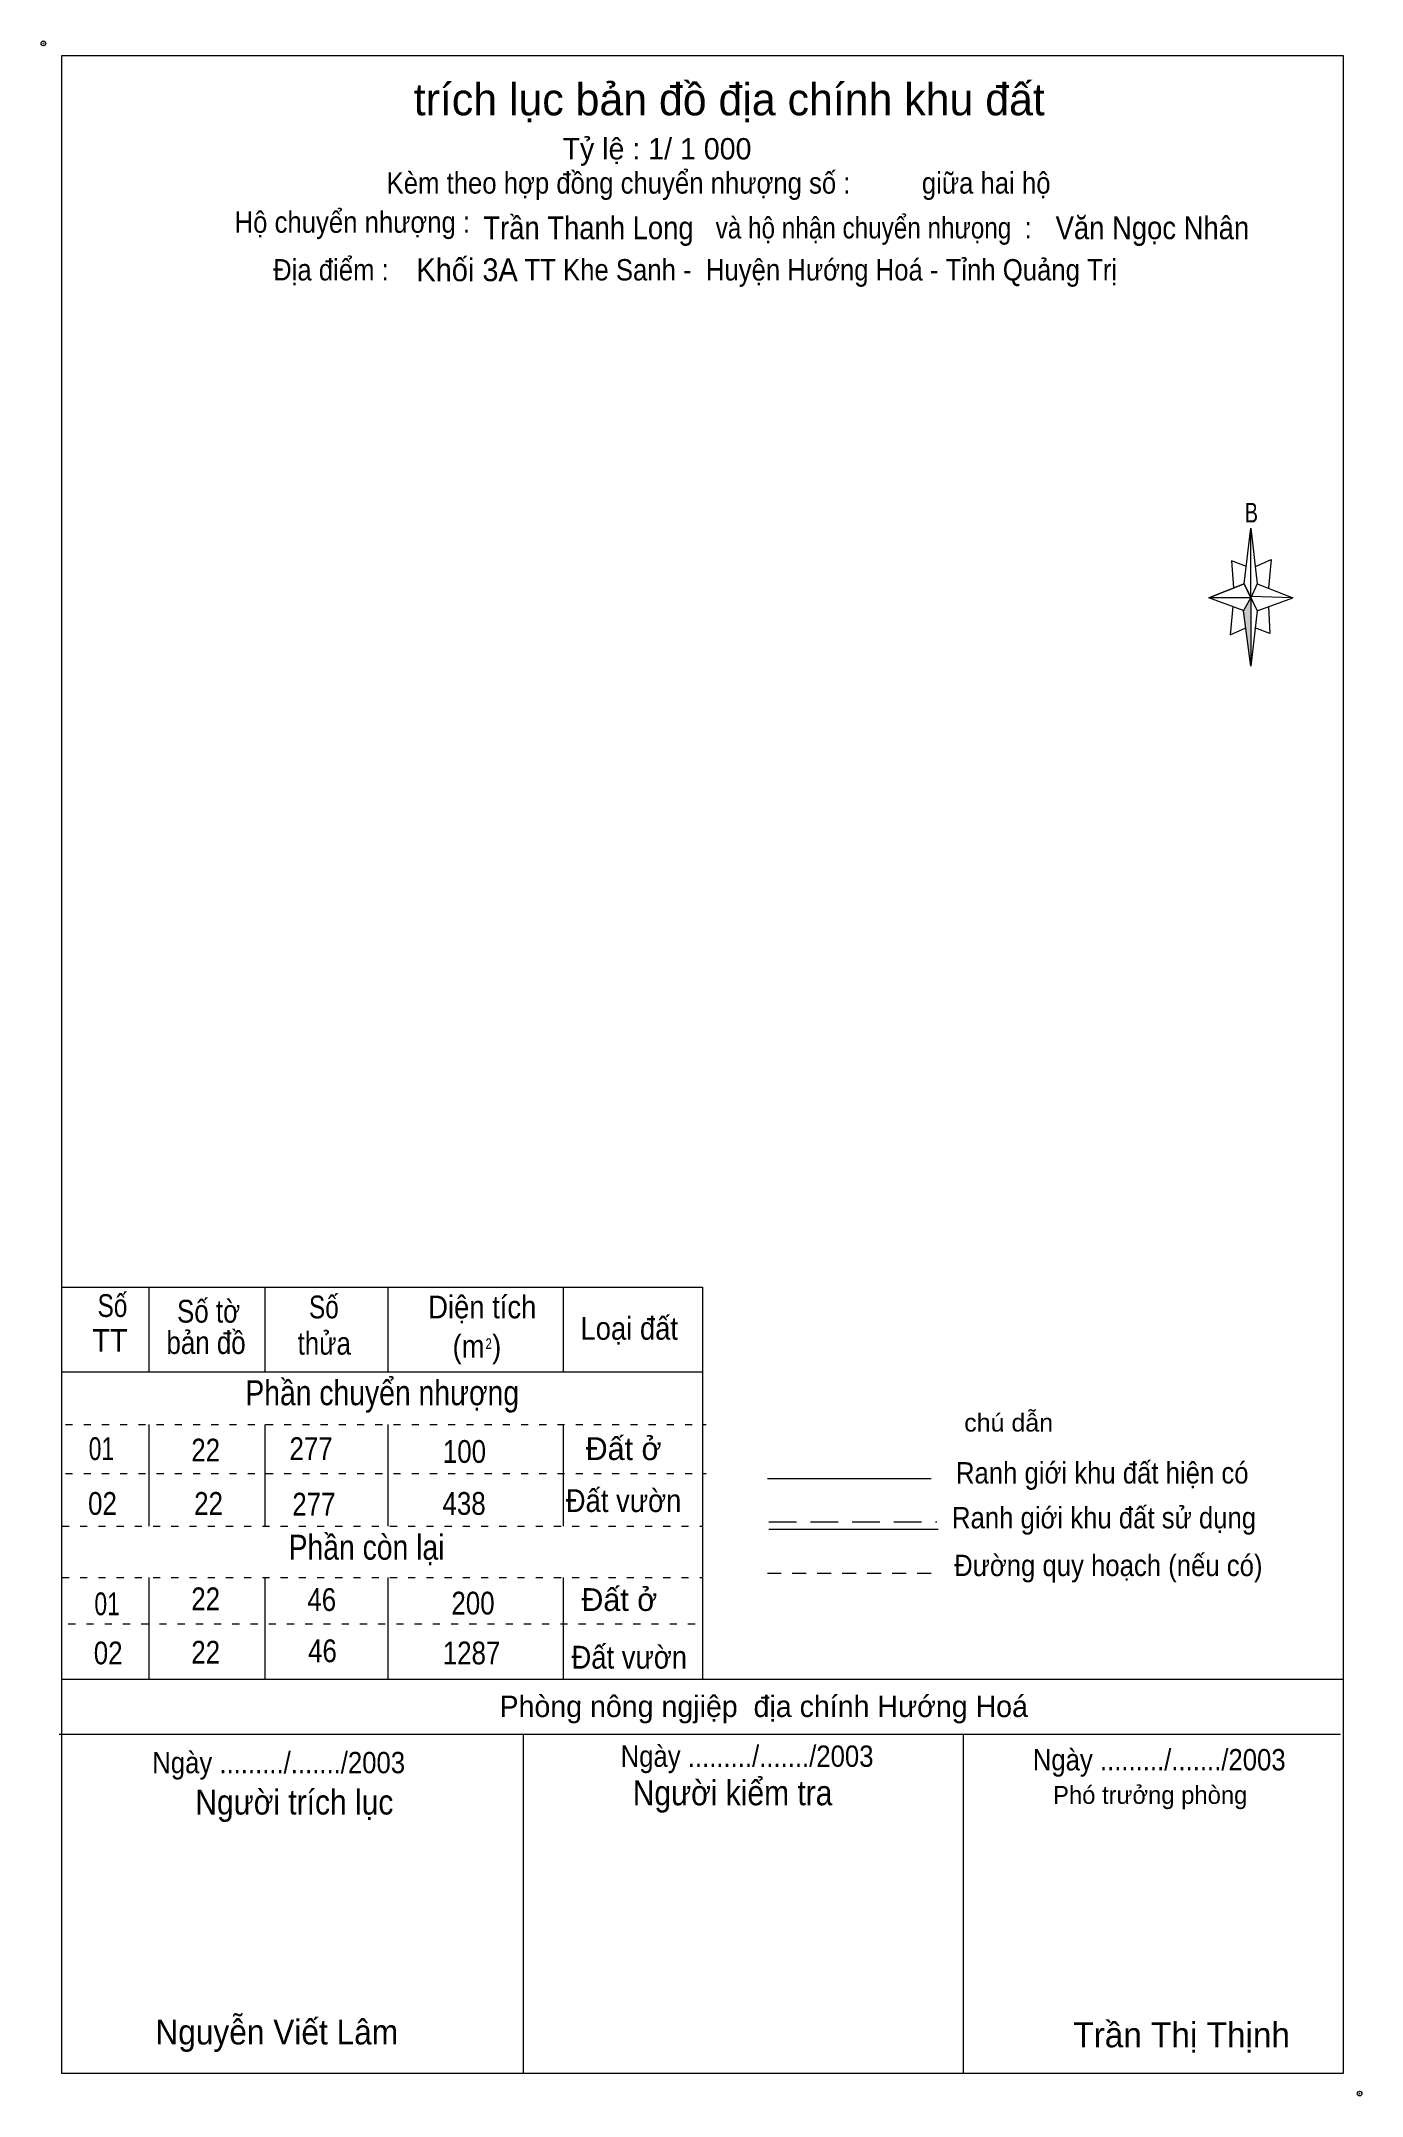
# Model space of a CAD drawing. Header units: centimetres. Extents: x 22.6 to 41.2, y 0.6 to 29.4.
import ezdxf
from ezdxf.enums import TextEntityAlignment as Align

# ---------------------------------------------------------------- set-up
doc = ezdxf.new("R2010")
doc.units = ezdxf.units.CM
doc.header["$LTSCALE"] = 0.13
doc.header["$PDMODE"] = 32
doc.header["$PDSIZE"] = 0.065
for name, pattern in [('DOTTED', [1.5, 0.3, -1.2]), ('MEDIUM_DASHED', [4.5, 3, -1.5]), ('SHORT_DASHED', [2.7, 1.5, -1.2])]:
    doc.linetypes.add(name, pattern=pattern)
doc.layers.add('1', color=7, linetype='DOTTED', lineweight=13)
doc.layers.add('5', color=7, linetype='Continuous', lineweight=13)
doc.layers.add('33', color=7, linetype='Continuous')
doc.layers.add('34', color=7, linetype='Continuous')

msp = doc.modelspace()

# ---------------------------------------------------------------- hatches: boundary and pattern name
at = {"layer": '5'}
msp.add_hatch(color=256, dxfattribs=at).paths.add_polyline_path([(39.64, 21.61), (39.64, 20.65), (39.54, 21.43)])

# ---------------------------------------------------------------- linework, layer by layer
at = {"layer": '1'}
for p, q in [((22.99, 10), (31.99, 10)), ((22.99, 9.31), (31.99, 9.31)), ((22.94, 8.57), (31.94, 8.57)), ((22.94, 8.57), (31.94, 8.57)), ((22.94, 7.85), (31.94, 7.85)), ((22.94, 7.85), (31.94, 7.85)), ((23.03, 7.2), (31.94, 7.2)), ((23.03, 7.2), (31.94, 7.2))]:
    msp.add_line(p, q, dxfattribs=at)
at = {"layer": '5'}
for p, q in [((39.55, 21.81), (39.64, 22.59)), ((39.73, 21.81), (40.23, 21.61)), ((39.55, 21.43), (39.05, 21.61)), ((39.73, 21.43), (39.64, 20.65)), ((39.89, 21.49), (39.91, 21.11)), ((39.91, 21.11), (39.7, 21.19)), ((22.94, 11.93), (31.94, 11.93)), ((24.16, 11.93), (24.16, 10.74)), ((25.79, 11.93), (25.79, 10.74)), ((27.52, 11.93), (27.52, 10.74)), ((29.98, 11.93), (29.98, 10.74)), ((31.94, 11.93), (31.94, 6.42)), ((22.94, 10.74), (31.94, 10.74)), ((24.16, 10), (24.16, 8.57)), ((25.79, 10), (25.79, 8.57)), ((27.52, 10), (27.52, 8.57)), ((29.98, 10), (29.98, 8.57)), ((32.85, 9.24), (35.15, 9.24)), ((32.87, 8.53), (35.25, 8.53)), ((24.16, 7.85), (24.16, 6.42)), ((25.79, 7.85), (25.79, 6.42)), ((27.52, 7.85), (27.52, 6.42)), ((29.98, 7.85), (29.98, 6.42)), ((22.94, 6.42), (40.94, 6.42)), ((22.9, 5.65), (40.9, 5.65)), ((29.42, 5.65), (29.42, 0.88)), ((35.6, 5.65), (35.6, 0.88))]:
    msp.add_line(p, q, dxfattribs=at)
at = {"layer": '5', "linetype": 'MEDIUM_DASHED'}
msp.add_line((32.87, 8.63), (35.23, 8.63), dxfattribs=at)
at = {"layer": '5', "linetype": 'SHORT_DASHED'}
msp.add_line((32.85, 7.91), (35.23, 7.91), dxfattribs=at)
at = {"layer": '5'}
for points in [[(22.94, 29.23), (40.94, 29.23), (40.94, 0.88), (22.94, 0.88)], [(39.64, 22.59), (39.73, 21.81), (39.64, 21.61)], [(39.64, 21.61), (39.05, 21.61), (39.55, 21.81), (39.73, 21.43), (40.23, 21.61), (39.64, 21.63)], [(39.64, 21.61), (39.64, 20.65), (39.54, 21.43)]]:
    msp.add_lwpolyline(points, close=True, dxfattribs=at)
for points in [[(39.58, 22.05), (39.37, 22.13), (39.4, 21.75)], [(39.71, 22.05), (39.93, 22.15), (39.89, 21.75)], [(39.64, 21.61), (39.55, 21.81), (39.05, 21.61)], [(39.39, 21.49), (39.35, 21.09), (39.57, 21.19)], [(39.64, 21.61), (39.73, 21.43), (40.23, 21.61)]]:
    msp.add_lwpolyline(points, dxfattribs=at)
for p in [(22.68, 29.4), (41.17, 0.6)]:
    msp.add_point(p, dxfattribs=at)

# ---------------------------------------------------------------- texts
at = {"layer": '1', "width": 0.8}
msp.add_text('2', height=0.15, dxfattribs=at).set_placement((28.935, 11.06), align=Align.CENTER)
at = {"layer": '33'}
for s, width, p in [('01', 0.75, (23.495, 9.5)), ('277', 0.85, (26.44, 9.5)), ('22', 0.85, (24.96, 9.48)), ('100', 0.85, (28.595, 9.46)), ('02', 0.85, (23.51, 8.73)), ('22', 0.85, (25, 8.73)), ('277', 0.85, (26.48, 8.72)), ('438', 0.85, (28.59, 8.73)), ('Đất vườn', 0.9, (30.83, 8.77)), ('01', 0.75, (23.575, 7.32)), ('22', 0.85, (24.96, 7.39)), ('46', 0.85, (26.59, 7.38)), ('200', 0.85, (28.715, 7.33)), ('02', 0.85, (23.59, 6.63)), ('22', 0.85, (24.96, 6.64)), ('46', 0.85, (26.6, 6.66)), ('1287', 0.85, (28.695, 6.63)), ('Đất vườn', 0.9, (30.91, 6.57))]:
    msp.add_text(s, height=0.32, dxfattribs=dict(at, width=width)).set_placement(p, align=Align.CENTER)
for p in [(30.83, 9.5), (30.77, 7.38)]:
    msp.add_text('Đất ở', height=0.32, dxfattribs=at).set_placement(p, align=Align.CENTER)
at = {"layer": '34'}
for s, width, p in [('Trần Thanh Long', 0.9, (28.86, 26.65)), ('Văn Ngọc Nhân', 0.9, (36.9, 26.65)), ('Khối 3A', 0.95, (27.92, 26.06))]:
    msp.add_text(s, height=0.32, dxfattribs=dict(at, width=width)).set_placement(p)
at = {"layer": '5'}
for s, height, p in [('trích lục bản đồ địa chính khu đất', 0.45, (32.315, 28.39)), ('Tỷ lệ : 1/ 1 000', 0.3, (31.3, 27.77)), ('Phòng nông ngjiệp  địa chính Hướng Hoá ', 0.3, (32.855, 5.89)), ('Phó trưởng phòng ', 0.25, (38.275, 4.67)), ('Trần Thị Thịnh', 0.35, (38.67, 1.25))]:
    msp.add_text(s, height=height, dxfattribs=at).set_placement(p, align=Align.CENTER)
for s, height, width, p in [('Kèm theo hợp đồng chuyển nhượng số :          giữa hai hộ ', 0.3, 0.9, (32.215, 27.29)), ('Hộ chuyển nhượng :', 0.3, 0.9, (27.02, 26.74)), ('và hộ nhận chuyển nhưọng  : ', 0.3, 0.85, (34.39, 26.66)), ('Địa điểm :                   TT Khe Sanh -  Huyện Hướng Hoá - Tỉnh Quảng Trị ', 0.3, 0.9, (31.885, 26.07)), ('B', 0.276, 0.75, (39.65, 22.67)), ('Số', 0.32, 0.8, (23.65, 11.51)), ('Số', 0.32, 0.8, (26.62, 11.49)), ('Số tờ', 0.32, 0.85, (25, 11.43)), ('Diện tích', 0.32, 0.9, (28.845, 11.49)), ('Loại đất', 0.32, 0.9, (30.91, 11.19)), ('TT', 0.32, 0.95, (23.615, 11.02)), ('bản đồ', 0.32, 0.85, (24.965, 10.99)), ('thửa', 0.32, 0.85, (26.625, 10.98)), ('(m )', 0.32, 0.9, (28.77, 10.94)), ('Phần chuyển nhượng ', 0.35, 0.85, (27.495, 10.27)), ('chú dẫn', 0.25, 1.05, (36.24, 9.9)), ('Ranh giới khu đất hiện có ', 0.3, 0.9, (37.605, 9.17)), ('Ranh giới khu đất sử dụng', 0.3, 0.9, (37.58, 8.54)), ('Phần còn lại ', 0.35, 0.85, (27.275, 8.1)), ('Đường quy hoạch (nếu có)', 0.3, 0.9, (37.64, 7.87)), ('Ngày ........./......./2003', 0.3, 0.9, (32.565, 5.19)), ('Ngày ........./......./2003', 0.3, 0.9, (25.985, 5.1)), ('Ngày ........./......./2003', 0.3, 0.9, (38.355, 5.14)), ('Người kiểm tra ', 0.35, 0.9, (32.42, 4.65)), ('Người trích lục', 0.35, 0.9, (26.205, 4.52)), ('Nguyễn Viết Lâm ', 0.35, 0.95, (26.02, 1.29))]:
    msp.add_text(s, height=height, dxfattribs=dict(at, width=width)).set_placement(p, align=Align.CENTER)

doc.saveas('drawing.dxf')
